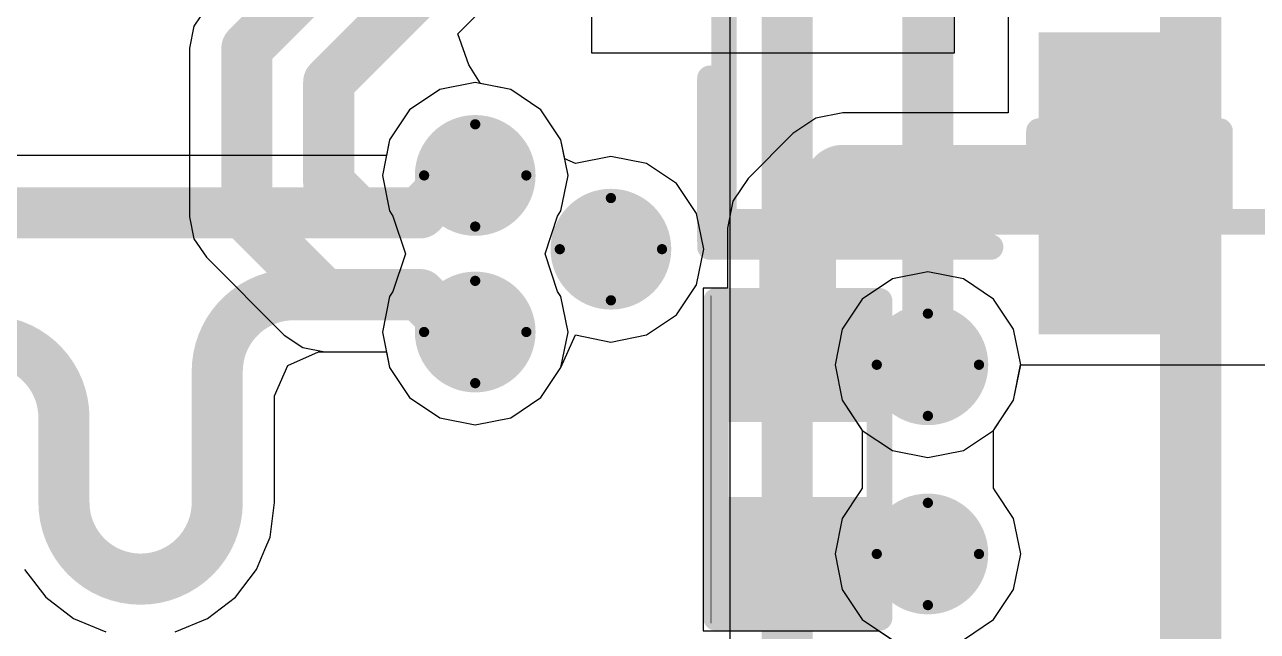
# Model space of a CAD drawing. Header units: millimetres. Extents: x -16 to 330, y -45 to 150.
# Drawn here: x 32.38 to 38.51, y 55.27 to 58.29 of the extents above; entities that cross this region are included whole.
import ezdxf

# ---------------------------------------------------------------- set-up
doc = ezdxf.new("R2010")
doc.units = ezdxf.units.MM
for name, color, linetype in [('BottomLayer', 5, 'Continuous'), ('BottomSolder', 6, 'Continuous'), ('DrillDrawing', 1, 'Continuous'), ('Mechanical13', 56, 'Continuous'), ('MidLayer1', 16, 'Continuous'), ('MidLayer2', 76, 'Continuous'), ('TopLayer', 1, 'Continuous'), ('TopOverlay', 2, 'Continuous'), ('TopPaste', 8, 'Continuous'), ('TopSolder', 216, 'Continuous'), ('ViaHoleLayer', 16, 'Continuous')]:
    doc.layers.add(name, color=color, linetype=linetype)

# ---------------------------------------------------------------- blocks, each defined once
blk = doc.blocks.new('R___0402_1')
at = {"layer": 'TopLayer'}
for points in [[(-0.6985, -0.3175), (-0.6985, 0.3175), (-0.2413, 0.3175), (-0.2413, -0.3175)], [(0.2413, -0.3175), (0.2413, 0.3175), (0.6985, 0.3175), (0.6985, -0.3175)]]:
    blk.add_hatch(color=1, dxfattribs=at).paths.add_polyline_path(points)
at = {"layer": 'TopPaste'}
for points in [[(-0.6985, -0.3175), (-0.6985, 0.3175), (-0.2413, 0.3175), (-0.2413, -0.3175)], [(0.2413, -0.3175), (0.2413, 0.3175), (0.6985, 0.3175), (0.6985, -0.3175)]]:
    blk.add_hatch(color=8, dxfattribs=at).paths.add_polyline_path(points)
at = {"layer": 'TopSolder'}
for points in [[(-0.7535, -0.3725), (-0.7535, 0.3725), (-0.1863, 0.3725), (-0.1863, -0.3725)], [(0.1863, -0.3725), (0.1863, 0.3725), (0.7535, 0.3725), (0.7535, -0.3725)]]:
    blk.add_hatch(color=216, dxfattribs=at).paths.add_polyline_path(points)
at = {"layer": 'TopOverlay'}
for points, const_width in [([(0.7874, 0.4064), (-0.7874, 0.4064)], 0.127), ([(-0.7874, -0.4064), (-0.7874, 0.4064)], 0.127), ([(0.7874, -0.4064), (0.7874, 0.4064)], 0.127), ([(0.7874, -0.4064), (-0.7874, -0.4064)], 0.127), ([(0.8128, -0.4318), (-0.8128, -0.4318)], 0.00323)]:
    blk.add_lwpolyline(points, dxfattribs=dict(at, const_width=const_width))
for points, const_width in [([(-0.8191, 0.4064, 1), (-0.7556, 0.4064, 1)], 0.0635), ([(-0.8191, 0.4064, 1), (-0.7556, 0.4064, 1)], 0.0635), ([(0.7556, 0.4064, 1), (0.8191, 0.4064, 1)], 0.0635), ([(0.7556, 0.4064, 1), (0.8191, 0.4064, 1)], 0.0635), ([(-0.8191, -0.4064, 1), (-0.7556, -0.4064, 1)], 0.0635), ([(-0.8191, -0.4064, 1), (-0.7556, -0.4064, 1)], 0.0635), ([(0.7556, -0.4064, 1), (0.8191, -0.4064, 1)], 0.0635), ([(0.7556, -0.4064, 1), (0.8191, -0.4064, 1)], 0.0635), ([(-0.8136, -0.4318, 1), (-0.812, -0.4318, 1)], 0.00161), ([(0.812, -0.4318, 1), (0.8136, -0.4318, 1)], 0.00161)]:
    blk.add_lwpolyline(points, format="xyb", close=True, dxfattribs=dict(at, const_width=const_width))
blk = doc.blocks.new('41_SMD_M______58')
at = {"layer": 'TopLayer'}
blk.add_hatch(color=1, dxfattribs=at).paths.add_polyline_path([(-7.43, -9.63), (-7.43, -8.13), (-6.53, -8.13), (-6.53, -9.63)])
at = {"layer": 'TopPaste'}
blk.add_hatch(color=8, dxfattribs=at).paths.add_polyline_path([(-7.43, -9.63), (-7.43, -8.13), (-6.53, -8.13), (-6.53, -9.63)])
at = {"layer": 'TopSolder'}
blk.add_hatch(color=216, dxfattribs=at).paths.add_polyline_path([(-7.43, -9.63), (-7.43, -8.13), (-6.53, -8.13), (-6.53, -9.63)])
at = {"layer": 'TopOverlay', "const_width": 0.127}
for points in [[(-9.0638, -9.1714), (-9.0638, -8.3586)], [(-9.0638, -9.1968), (-7.6688, -9.1968)]]:
    blk.add_lwpolyline(points, dxfattribs=at)
at = {"layer": 'TopOverlay', "const_width": 0.0635}
for points in [[(-9.0955, -8.3586, 1), (-9.032, -8.3586, 1)], [(-9.0955, -9.1714, 1), (-9.032, -9.1714, 1)], [(-9.0955, -9.1968, 1), (-9.032, -9.1968, 1)], [(-7.7005, -9.1968, 1), (-7.637, -9.1968, 1)]]:
    blk.add_lwpolyline(points, format="xyb", close=True, dxfattribs=at)

msp = doc.modelspace()

# ---------------------------------------------------------------- hatches: boundary and pattern name
at = {"layer": 'BottomLayer'}
h = msp.add_hatch(color=5, dxfattribs=at)
edge = h.paths.add_edge_path()
edge.add_arc((34.6196, 57.5388), 0.3, 0, 360)
h = msp.add_hatch(color=5, dxfattribs=at)
edge = h.paths.add_edge_path()
edge.add_arc((35.294, 57.1724), 0.3, 0, 360)
h = msp.add_hatch(color=5, dxfattribs=at)
edge = h.paths.add_edge_path()
edge.add_arc((34.6196, 56.761), 0.3, 0, 360)
h = msp.add_hatch(color=5, dxfattribs=at)
edge = h.paths.add_edge_path()
edge.add_arc((36.8694, 56.5983), 0.3, 0, 360)
h = msp.add_hatch(color=5, dxfattribs=at)
edge = h.paths.add_edge_path()
edge.add_arc((36.8694, 55.6585), 0.3, 0, 360)
at = {"layer": 'BottomSolder'}
h = msp.add_hatch(color=6, dxfattribs=at)
edge = h.paths.add_edge_path()
edge.add_arc((34.6196, 57.5388), 0.15, 0, 360)
h = msp.add_hatch(color=6, dxfattribs=at)
edge = h.paths.add_edge_path()
edge.add_arc((35.294, 57.1724), 0.15, 0, 360)
h = msp.add_hatch(color=6, dxfattribs=at)
edge = h.paths.add_edge_path()
edge.add_arc((34.6196, 56.761), 0.15, 0, 360)
h = msp.add_hatch(color=6, dxfattribs=at)
edge = h.paths.add_edge_path()
edge.add_arc((36.8694, 56.5983), 0.15, 0, 360)
h = msp.add_hatch(color=6, dxfattribs=at)
edge = h.paths.add_edge_path()
edge.add_arc((36.8694, 55.6585), 0.15, 0, 360)
at = {"layer": 'MidLayer1'}
h = msp.add_hatch(color=16, dxfattribs=at)
edge = h.paths.add_edge_path()
edge.add_arc((34.6196, 57.5388), 0.3, 0, 360)
h = msp.add_hatch(color=16, dxfattribs=at)
edge = h.paths.add_edge_path()
edge.add_arc((35.294, 57.1724), 0.3, 0, 360)
h = msp.add_hatch(color=16, dxfattribs=at)
edge = h.paths.add_edge_path()
edge.add_arc((34.6196, 56.761), 0.3, 0, 360)
h = msp.add_hatch(color=16, dxfattribs=at)
edge = h.paths.add_edge_path()
edge.add_arc((36.8694, 56.5983), 0.3, 0, 360)
h = msp.add_hatch(color=16, dxfattribs=at)
edge = h.paths.add_edge_path()
edge.add_arc((36.8694, 55.6585), 0.3, 0, 360)
at = {"layer": 'MidLayer2'}
h = msp.add_hatch(color=76, dxfattribs=at)
edge = h.paths.add_edge_path()
edge.add_arc((34.6196, 57.5388), 0.3, 0, 360)
h = msp.add_hatch(color=76, dxfattribs=at)
edge = h.paths.add_edge_path()
edge.add_arc((35.294, 57.1724), 0.3, 0, 360)
h = msp.add_hatch(color=76, dxfattribs=at)
edge = h.paths.add_edge_path()
edge.add_arc((34.6196, 56.761), 0.3, 0, 360)
h = msp.add_hatch(color=76, dxfattribs=at)
edge = h.paths.add_edge_path()
edge.add_arc((36.8694, 56.5983), 0.3, 0, 360)
h = msp.add_hatch(color=76, dxfattribs=at)
edge = h.paths.add_edge_path()
edge.add_arc((36.8694, 55.6585), 0.3, 0, 360)
at = {"layer": 'TopLayer'}
h = msp.add_hatch(color=1, dxfattribs=at)
edge = h.paths.add_edge_path()
edge.add_arc((34.6196, 57.5388), 0.3, 0, 360)
h = msp.add_hatch(color=1, dxfattribs=at)
edge = h.paths.add_edge_path()
edge.add_arc((35.294, 57.1724), 0.3, 0, 360)
h = msp.add_hatch(color=1, dxfattribs=at)
edge = h.paths.add_edge_path()
edge.add_arc((34.6196, 56.761), 0.3, 0, 360)
h = msp.add_hatch(color=1, dxfattribs=at)
edge = h.paths.add_edge_path()
edge.add_arc((36.8694, 56.5983), 0.3, 0, 360)
h = msp.add_hatch(color=1, dxfattribs=at)
edge = h.paths.add_edge_path()
edge.add_arc((36.8694, 55.6585), 0.3, 0, 360)
at = {"layer": 'TopSolder'}
h = msp.add_hatch(color=216, dxfattribs=at)
edge = h.paths.add_edge_path()
edge.add_arc((34.6196, 57.5388), 0.15, 0, 360)
h = msp.add_hatch(color=216, dxfattribs=at)
edge = h.paths.add_edge_path()
edge.add_arc((35.294, 57.1724), 0.15, 0, 360)
h = msp.add_hatch(color=216, dxfattribs=at)
edge = h.paths.add_edge_path()
edge.add_arc((34.6196, 56.761), 0.15, 0, 360)
h = msp.add_hatch(color=216, dxfattribs=at)
edge = h.paths.add_edge_path()
edge.add_arc((36.8694, 56.5983), 0.15, 0, 360)
h = msp.add_hatch(color=216, dxfattribs=at)
edge = h.paths.add_edge_path()
edge.add_arc((36.8694, 55.6585), 0.15, 0, 360)
at = {"layer": 'ViaHoleLayer'}
h = msp.add_hatch(color=16, dxfattribs=at)
edge = h.paths.add_edge_path()
edge.add_arc((34.6196, 57.5388), 0.15, 0, 360)
h = msp.add_hatch(color=16, dxfattribs=at)
edge = h.paths.add_edge_path()
edge.add_arc((35.294, 57.1724), 0.15, 0, 360)
h = msp.add_hatch(color=16, dxfattribs=at)
edge = h.paths.add_edge_path()
edge.add_arc((34.6196, 56.761), 0.15, 0, 360)
h = msp.add_hatch(color=16, dxfattribs=at)
edge = h.paths.add_edge_path()
edge.add_arc((36.8694, 56.5983), 0.15, 0, 360)
h = msp.add_hatch(color=16, dxfattribs=at)
edge = h.paths.add_edge_path()
edge.add_arc((36.8694, 55.6585), 0.15, 0, 360)

# ---------------------------------------------------------------- linework, layer by layer
at = {"layer": 'BottomLayer'}
for p, q in [((35.8847, 58.3782), (35.8847, 54.0512)), ((34.4431, 57.965), (34.2934, 57.865)), ((34.6196, 58.0001), (34.4431, 57.965)), ((34.7961, 57.965), (34.6196, 58.0001)), ((34.9458, 57.865), (34.7961, 57.965)), ((34.2934, 57.865), (34.1935, 57.7153)), ((35.0458, 57.7153), (34.9458, 57.865)), ((34.1935, 57.7153), (34.1781, 57.638)), ((35.0809, 57.5388), (35.0458, 57.7153)), ((34.1781, 57.638), (32.0981, 57.638)), ((35.0458, 57.3623), (35.0809, 57.5388)), ((35.0289, 57.3371), (35.0458, 57.3623)), ((34.9666, 57.1499), (35.0289, 57.3371)), ((35.0289, 56.9627), (34.9666, 57.1499)), ((35.0458, 56.9375), (35.0289, 56.9627)), ((35.0809, 56.761), (35.0458, 56.9375)), ((35.0458, 56.5845), (35.0809, 56.761)), ((33.6891, 56.5951), (33.8405, 56.6618)), ((33.8405, 56.6618), (34.1781, 56.6618)), ((34.1781, 56.6618), (34.1935, 56.5845)), ((33.6224, 56.4438), (33.6891, 56.5951)), ((34.1935, 56.5845), (34.2934, 56.4349)), ((34.9458, 56.4349), (35.0458, 56.5845)), ((33.6224, 55.9144), (33.6224, 56.4438)), ((34.2934, 56.4349), (34.4431, 56.3349)), ((34.7961, 56.3349), (34.9458, 56.4349)), ((34.4431, 56.3349), (34.6196, 56.2998)), ((34.6196, 56.2998), (34.7961, 56.3349)), ((33.5999, 55.742), (33.6226, 55.9144)), ((33.6226, 55.9144), (33.6224, 55.9144)), ((33.5744, 55.6803), (33.5999, 55.742)), ((33.5334, 55.5813), (33.5743, 55.6802)), ((33.5743, 55.6802), (33.5744, 55.6803)), ((33.5743, 55.6802), (33.5743, 55.6802)), ((33.5743, 55.6802), (33.5743, 55.6802)), ((33.5744, 55.6803), (33.5744, 55.6803)), ((32.3797, 55.5813), (32.4855, 55.4434)), ((33.4275, 55.4434), (33.5334, 55.5813)), ((32.4855, 55.4434), (32.6235, 55.3375)), ((33.2896, 55.3375), (33.4275, 55.4434)), ((32.6235, 55.3375), (32.7841, 55.271)), ((33.1289, 55.271), (33.2896, 55.3375))]:
    msp.add_line(p, q, dxfattribs=at)
for points, const_width in [([(36.8694, 56.5983), (36.8694, 61.3296)], 0.254), ([(38.1747, 54.0019), (38.1747, 59.8)], 0.3048), ([(36.1696, 54.0512), (36.1696, 58.4962)], 0.254), ([(32.098, 57.3531), (34.3472, 57.3531)], 0.254), ([(34.3472, 57.3531), (34.3599, 57.3658)], 0.254), ([(33.7185, 56.9467), (34.3472, 56.9467)], 0.254), ([(34.3472, 56.9467), (34.3599, 56.934)], 0.254), ([(33.3375, 55.9144), (33.3375, 56.5657)], 0.254), ([(32.5755, 55.9144), (32.5755, 56.336)], 0.254)]:
    msp.add_lwpolyline(points, dxfattribs=dict(at, const_width=const_width))
at = {"layer": 'BottomLayer', "const_width": 0.127}
for points in [[(34.2837, 57.3531, 1), (34.4107, 57.3531, 1)], [(34.2837, 57.3531, 1), (34.4107, 57.3531, 1)], [(34.2964, 57.3658, 1), (34.4234, 57.3658, 1)], [(33.655, 56.9467, 1), (33.782, 56.9467, 1)], [(33.655, 56.9467, 1), (33.782, 56.9467, 1)], [(34.2837, 56.9467, 1), (34.4107, 56.9467, 1)], [(34.2837, 56.9467, 1), (34.4107, 56.9467, 1)], [(34.2964, 56.934, 1), (34.4234, 56.934, 1)], [(33.274, 56.5657, 1), (33.401, 56.5657, 1)], [(33.274, 56.5657, 1), (33.401, 56.5657, 1)], [(36.8059, 56.5983, 1), (36.9329, 56.5983, 1)], [(32.512, 56.336, 1), (32.639, 56.336, 1)], [(32.512, 56.336, 1), (32.639, 56.336, 1)], [(32.512, 55.9144, 1), (32.639, 55.9144, 1)], [(32.512, 55.9144, 1), (32.639, 55.9144, 1)], [(33.274, 55.9144, 1), (33.401, 55.9144, 1)], [(33.274, 55.9144, 1), (33.401, 55.9144, 1)]]:
    msp.add_lwpolyline(points, format="xyb", close=True, dxfattribs=at)
at = {"layer": 'BottomLayer', "const_width": 0.254}
for points in [[(33.3375, 56.5657, -0.414214), (33.7185, 56.9467)], [(31.9251, 56.6054, -0.668179), (32.5755, 56.336)], [(33.3375, 55.9144, -1), (32.5755, 55.9144)]]:
    msp.add_lwpolyline(points, format="xyb", dxfattribs=at)
at = {"layer": 'DrillDrawing', "const_width": 0.0508}
for points in [[(34.3656, 57.5388), (34.6196, 57.7928)], [(34.6196, 57.7928), (34.8736, 57.5388)], [(34.3656, 57.5388), (34.6196, 57.2848)], [(34.6196, 57.2848), (34.8736, 57.5388)], [(35.04, 57.1724), (35.294, 57.4264)], [(35.294, 57.4264), (35.548, 57.1724)], [(35.04, 57.1724), (35.294, 56.9184)], [(35.294, 56.9184), (35.548, 57.1724)], [(34.3656, 56.761), (34.6196, 57.015)], [(34.6196, 57.015), (34.8736, 56.761)], [(36.6154, 56.5983), (36.8694, 56.8523)], [(36.8694, 56.8523), (37.1234, 56.5983)], [(34.3656, 56.761), (34.6196, 56.507)], [(34.6196, 56.507), (34.8736, 56.761)], [(36.6154, 56.5983), (36.8694, 56.3443)], [(36.8694, 56.3443), (37.1234, 56.5983)], [(36.6154, 55.6585), (36.8694, 55.9125)], [(36.8694, 55.9125), (37.1234, 55.6585)], [(36.6154, 55.6585), (36.8694, 55.4045)], [(36.8694, 55.4045), (37.1234, 55.6585)]]:
    msp.add_lwpolyline(points, dxfattribs=at)
at = {"layer": 'DrillDrawing', "const_width": 0.0254}
for points in [[(34.6069, 57.7928, 1), (34.6323, 57.7928, 1)], [(34.6069, 57.7928, 1), (34.6323, 57.7928, 1)], [(34.3529, 57.5388, 1), (34.3783, 57.5388, 1)], [(34.3529, 57.5388, 1), (34.3783, 57.5388, 1)], [(34.8609, 57.5388, 1), (34.8863, 57.5388, 1)], [(34.8609, 57.5388, 1), (34.8863, 57.5388, 1)], [(35.2813, 57.4264, 1), (35.3067, 57.4264, 1)], [(35.2813, 57.4264, 1), (35.3067, 57.4264, 1)], [(34.6069, 57.2848, 1), (34.6323, 57.2848, 1)], [(34.6069, 57.2848, 1), (34.6323, 57.2848, 1)], [(35.0273, 57.1724, 1), (35.0527, 57.1724, 1)], [(35.0273, 57.1724, 1), (35.0527, 57.1724, 1)], [(35.5353, 57.1724, 1), (35.5607, 57.1724, 1)], [(35.5353, 57.1724, 1), (35.5607, 57.1724, 1)], [(34.6069, 57.015, 1), (34.6323, 57.015, 1)], [(34.6069, 57.015, 1), (34.6323, 57.015, 1)], [(35.2813, 56.9184, 1), (35.3067, 56.9184, 1)], [(35.2813, 56.9184, 1), (35.3067, 56.9184, 1)], [(36.8567, 56.8523, 1), (36.8821, 56.8523, 1)], [(36.8567, 56.8523, 1), (36.8821, 56.8523, 1)], [(34.3529, 56.761, 1), (34.3783, 56.761, 1)], [(34.3529, 56.761, 1), (34.3783, 56.761, 1)], [(34.8609, 56.761, 1), (34.8863, 56.761, 1)], [(34.8609, 56.761, 1), (34.8863, 56.761, 1)], [(36.6027, 56.5983, 1), (36.6281, 56.5983, 1)], [(36.6027, 56.5983, 1), (36.6281, 56.5983, 1)], [(37.1107, 56.5983, 1), (37.1361, 56.5983, 1)], [(37.1107, 56.5983, 1), (37.1361, 56.5983, 1)], [(34.6069, 56.507, 1), (34.6323, 56.507, 1)], [(34.6069, 56.507, 1), (34.6323, 56.507, 1)], [(36.8567, 56.3443, 1), (36.8821, 56.3443, 1)], [(36.8567, 56.3443, 1), (36.8821, 56.3443, 1)], [(36.8567, 55.9125, 1), (36.8821, 55.9125, 1)], [(36.8567, 55.9125, 1), (36.8821, 55.9125, 1)], [(36.6027, 55.6585, 1), (36.6281, 55.6585, 1)], [(36.6027, 55.6585, 1), (36.6281, 55.6585, 1)], [(37.1107, 55.6585, 1), (37.1361, 55.6585, 1)], [(37.1107, 55.6585, 1), (37.1361, 55.6585, 1)], [(36.8567, 55.4045, 1), (36.8821, 55.4045, 1)], [(36.8567, 55.4045, 1), (36.8821, 55.4045, 1)]]:
    msp.add_lwpolyline(points, format="xyb", close=True, dxfattribs=at)
at = {"layer": 'Mechanical13', "const_width": 0.127}
for points in [[(35.8562, 57.3088), (35.8562, 65.2535)], [(35.8562, 57.3088), (35.8562, 65.2535)], [(35.8562, 57.3088), (35.8562, 58.3588)], [(37.4212, 57.7588), (38.3212, 57.7588)], [(37.4212, 57.3088), (37.4212, 57.7588)], [(38.3212, 57.3088), (38.3212, 57.7588)], [(35.8562, 57.3088), (39.8286, 57.3088)], [(35.8562, 57.3088), (39.8286, 57.3088)], [(35.8562, 57.3088), (37.4212, 57.3088)], [(37.4212, 57.3088), (37.5962, 57.3088)], [(38.1462, 57.3088), (38.3212, 57.3088)], [(38.3213, 57.3088), (38.6912, 57.3088)]]:
    msp.add_lwpolyline(points, dxfattribs=at)
at = {"layer": 'Mechanical13'}
for points, const_width in [([(37.3895, 57.7588, 1), (37.453, 57.7588, 1)], 0.0635), ([(37.3895, 57.7588, 1), (37.453, 57.7588, 1)], 0.0635), ([(38.2895, 57.7588, 1), (38.353, 57.7588, 1)], 0.0635), ([(38.2895, 57.7588, 1), (38.353, 57.7588, 1)], 0.0635), ([(35.8594, 57.3088, 1), (35.8531, 57.3088, 1)], 0.127), ([(35.8594, 57.3088, 1), (35.8531, 57.3088, 1)], 0.127), ([(35.8213, 57.3088, 1), (35.8848, 57.3088, 1)], 0.0635), ([(35.8213, 57.3088, 1), (35.8848, 57.3088, 1)], 0.0635), ([(35.8245, 57.3088, 1), (35.888, 57.3088, 1)], 0.0635), ([(35.8245, 57.3088, 1), (35.888, 57.3088, 1)], 0.0635), ([(35.8245, 57.3088, 1), (35.888, 57.3088, 1)], 0.0635), ([(35.8245, 57.3088, 1), (35.888, 57.3088, 1)], 0.0635), ([(35.8245, 57.3088, 1), (35.888, 57.3088, 1)], 0.0635), ([(35.8245, 57.3088, 1), (35.888, 57.3088, 1)], 0.0635), ([(35.8277, 57.3088, 1), (35.8912, 57.3088, 1)], 0.0635), ([(35.8277, 57.3088, 1), (35.8912, 57.3088, 1)], 0.0635), ([(37.3895, 57.3088, 1), (37.453, 57.3088, 1)], 0.0635), ([(37.3895, 57.3088, 1), (37.453, 57.3088, 1)], 0.0635), ([(37.3894, 57.3088, 1), (37.4529, 57.3088, 1)], 0.0635), ([(37.5445, 57.3088, 1), (37.608, 57.3088, 1)], 0.0635), ([(37.5645, 57.3088, 1), (37.628, 57.3088, 1)], 0.0635), ([(37.5645, 57.3088, 1), (37.628, 57.3088, 1)], 0.0635), ([(38.1145, 57.3088, 1), (38.178, 57.3088, 1)], 0.0635), ([(38.1145, 57.3088, 1), (38.178, 57.3088, 1)], 0.0635), ([(38.1345, 57.3088, 1), (38.198, 57.3088, 1)], 0.0635), ([(38.2895, 57.3088, 1), (38.353, 57.3088, 1)], 0.0635), ([(38.2895, 57.3088, 1), (38.353, 57.3088, 1)], 0.0635), ([(38.2895, 57.3088, 1), (38.353, 57.3088, 1)], 0.0635)]:
    msp.add_lwpolyline(points, format="xyb", close=True, dxfattribs=dict(at, const_width=const_width))
at = {"layer": 'Mechanical13', "const_width": 0.127}
for points in [[(37.5762, 57.3088, -1), (38.1662, 57.3088)], [(37.5962, 57.3088, -1), (38.1462, 57.3088)]]:
    msp.add_lwpolyline(points, format="xyb", dxfattribs=at)
at = {"layer": 'MidLayer1'}
for p, q in [((34.4431, 57.965), (34.2934, 57.865)), ((34.6196, 58.0001), (34.4431, 57.965)), ((34.7961, 57.965), (34.6196, 58.0001)), ((34.9458, 57.865), (34.7961, 57.965)), ((34.2934, 57.865), (34.1935, 57.7153)), ((35.0458, 57.7153), (34.9458, 57.865)), ((34.1935, 57.7153), (34.1583, 57.5388)), ((35.0646, 57.6204), (35.0458, 57.7153)), ((35.1175, 57.5985), (35.0646, 57.6204)), ((35.294, 57.6336), (35.1175, 57.5985)), ((35.4705, 57.5985), (35.294, 57.6336)), ((35.6201, 57.4985), (35.4705, 57.5985)), ((34.1583, 57.5388), (34.1935, 57.3623)), ((35.7201, 57.3489), (35.6201, 57.4985)), ((34.1935, 57.3623), (34.2103, 57.3371)), ((35.7552, 57.1724), (35.7201, 57.3489)), ((34.2103, 57.3371), (34.2726, 57.1499)), ((35.7201, 56.9958), (35.7552, 57.1724)), ((34.2726, 57.1499), (34.2103, 56.9627)), ((36.8694, 57.0596), (36.6929, 57.0245)), ((37.0459, 57.0245), (36.8694, 57.0596)), ((35.6201, 56.8462), (35.7201, 56.9958)), ((36.6929, 57.0245), (36.5432, 56.9245)), ((37.1955, 56.9245), (37.0459, 57.0245)), ((34.1935, 56.9375), (34.1583, 56.761)), ((34.2103, 56.9627), (34.1935, 56.9375)), ((36.5432, 56.9245), (36.4432, 56.7748)), ((37.2955, 56.7748), (37.1955, 56.9245)), ((35.4705, 56.7462), (35.6201, 56.8462)), ((34.1583, 56.761), (34.1935, 56.5845)), ((35.0458, 56.5845), (35.1175, 56.7462)), ((35.1175, 56.7462), (35.294, 56.7111)), ((35.294, 56.7111), (35.4705, 56.7462)), ((36.4432, 56.7748), (36.4081, 56.5983)), ((37.3306, 56.5983), (37.2955, 56.7748)), ((34.1935, 56.5845), (34.2934, 56.4349)), ((34.9458, 56.4349), (35.0458, 56.5845)), ((36.4081, 56.5983), (36.4432, 56.4218)), ((37.2955, 56.4218), (37.3306, 56.5983)), ((34.2934, 56.4349), (34.4431, 56.3349)), ((34.7961, 56.3349), (34.9458, 56.4349)), ((36.4432, 56.4218), (36.5432, 56.2722)), ((37.1955, 56.2722), (37.2955, 56.4218)), ((34.4431, 56.3349), (34.6196, 56.2998)), ((34.6196, 56.2998), (34.7961, 56.3349)), ((36.5432, 56.2722), (36.6929, 56.1722)), ((37.0459, 56.1722), (37.1955, 56.2722)), ((36.6929, 56.1722), (36.8694, 56.1371)), ((36.8694, 56.1371), (37.0459, 56.1722))]:
    msp.add_line(p, q, dxfattribs=at)
at = {"layer": 'MidLayer2'}
for p, q in [((34.4431, 57.965), (34.2934, 57.865)), ((34.6196, 58.0001), (34.4431, 57.965)), ((34.7961, 57.965), (34.6196, 58.0001)), ((34.9458, 57.865), (34.7961, 57.965)), ((34.2934, 57.865), (34.1935, 57.7153)), ((35.0458, 57.7153), (34.9458, 57.865)), ((34.1935, 57.7153), (34.1583, 57.5388)), ((35.0809, 57.5388), (35.0458, 57.7153)), ((34.1583, 57.5388), (34.1935, 57.3623)), ((35.0458, 57.3623), (35.0809, 57.5388)), ((34.1935, 57.3623), (34.2103, 57.3371)), ((35.0289, 57.3371), (35.0458, 57.3623)), ((34.2103, 57.3371), (34.2726, 57.1499)), ((34.9666, 57.1499), (35.0289, 57.3371)), ((34.2726, 57.1499), (34.2103, 56.9627)), ((35.0289, 56.9627), (34.9666, 57.1499)), ((36.8694, 57.0596), (36.6929, 57.0245)), ((37.0459, 57.0245), (36.8694, 57.0596)), ((36.6929, 57.0245), (36.5432, 56.9245)), ((37.1955, 56.9245), (37.0459, 57.0245)), ((34.1935, 56.9375), (34.1583, 56.761)), ((34.2103, 56.9627), (34.1935, 56.9375)), ((35.0458, 56.9375), (35.0289, 56.9627)), ((35.0809, 56.761), (35.0458, 56.9375)), ((36.5432, 56.9245), (36.4432, 56.7748)), ((37.2955, 56.7748), (37.1955, 56.9245)), ((34.1583, 56.761), (34.1935, 56.5845)), ((35.0458, 56.5845), (35.0809, 56.761)), ((36.4432, 56.7748), (36.4081, 56.5983)), ((37.3306, 56.5983), (37.2955, 56.7748)), ((34.1935, 56.5845), (34.2934, 56.4349)), ((34.9458, 56.4349), (35.0458, 56.5845)), ((36.4081, 56.5983), (36.4432, 56.4218)), ((37.2955, 56.4218), (37.3306, 56.5983)), ((34.2934, 56.4349), (34.4431, 56.3349)), ((34.7961, 56.3349), (34.9458, 56.4349)), ((36.4432, 56.4218), (36.5349, 56.2846)), ((37.2039, 56.2846), (37.2955, 56.4218)), ((34.4431, 56.3349), (34.6196, 56.2998)), ((34.6196, 56.2998), (34.7961, 56.3349)), ((36.5349, 56.2846), (36.5432, 56.2722)), ((36.5432, 56.2722), (36.5432, 55.9847)), ((37.1955, 56.2722), (37.2039, 56.2846)), ((37.1956, 55.9847), (37.1955, 56.2722)), ((36.5349, 55.9722), (36.4432, 55.835)), ((36.5432, 55.9847), (36.5349, 55.9722)), ((37.2039, 55.9722), (37.1956, 55.9847)), ((37.2955, 55.835), (37.2039, 55.9722)), ((36.4432, 55.835), (36.4081, 55.6585)), ((37.3306, 55.6585), (37.2955, 55.835)), ((36.4081, 55.6585), (36.4432, 55.482)), ((37.2955, 55.482), (37.3306, 55.6585)), ((36.4432, 55.482), (36.5432, 55.3324)), ((37.1955, 55.3324), (37.2955, 55.482)), ((36.5432, 55.3324), (36.6929, 55.2324)), ((37.0459, 55.2324), (37.1955, 55.3324))]:
    msp.add_line(p, q, dxfattribs=at)
at = {"layer": 'TopLayer'}
for p, q in [((37.0024, 58.1476), (37.0024, 59.3524)), ((34.5336, 58.2419), (34.9436, 58.6519)), ((35.1976, 58.5467), (35.1976, 58.1476)), ((37.2676, 58.4024), (37.2676, 57.8496)), ((33.2836, 58.3724), (33.2218, 58.28)), ((33.2218, 58.28), (33.2001, 58.171)), ((34.5881, 58.0886), (34.5336, 58.2419)), ((33.2001, 58.171), (33.2001, 58.1709)), ((33.2001, 58.1709), (33.2001, 57.3336)), ((35.1976, 58.1476), (37.0024, 58.1476)), ((34.6458, 57.9949), (34.5881, 58.0886)), ((34.7961, 57.965), (34.6458, 57.9949)), ((34.9458, 57.865), (34.7961, 57.965)), ((35.0458, 57.7153), (34.9458, 57.865)), ((36.4461, 57.8496), (36.3123, 57.823)), ((37.2676, 57.8496), (36.4461, 57.8496)), ((36.3123, 57.823), (36.1989, 57.7472)), ((35.0809, 57.5388), (35.0458, 57.7153)), ((36.1989, 57.7472), (35.9757, 57.524)), ((35.0458, 57.3623), (35.0809, 57.5388)), ((35.9757, 57.524), (35.8999, 57.4106)), ((35.8999, 57.4106), (35.8733, 57.2768)), ((35.0289, 57.3371), (35.0458, 57.3623)), ((33.2001, 57.3336), (33.2001, 57.3336)), ((33.2001, 57.3336), (33.2218, 57.2245)), ((34.9666, 57.1499), (35.0289, 57.3371)), ((33.2218, 57.2245), (33.2836, 57.1321)), ((35.8733, 57.2768), (35.8733, 56.9793)), ((33.2836, 57.1321), (33.6704, 56.7453)), ((35.0289, 56.9627), (34.9666, 57.1499)), ((35.8733, 56.9793), (35.753, 56.9793)), ((35.753, 56.9793), (35.753, 56.2935)), ((35.0458, 56.9375), (35.0289, 56.9627)), ((35.0809, 56.761), (35.0458, 56.9375)), ((33.6704, 56.7453), (33.6704, 56.7453)), ((33.6704, 56.7453), (33.7629, 56.6835)), ((35.0458, 56.5845), (35.0809, 56.761)), ((33.7629, 56.6835), (33.8719, 56.6618)), ((33.8719, 56.6618), (33.8719, 56.6618)), ((33.8719, 56.6618), (34.1781, 56.6618)), ((34.1781, 56.6618), (34.1935, 56.5845)), ((34.1935, 56.5845), (34.2934, 56.4349)), ((34.9458, 56.4349), (35.0458, 56.5845)), ((37.2955, 56.4218), (37.3305, 56.5976)), ((37.3305, 56.5976), (38.2836, 56.5976)), ((38.2836, 56.5976), (38.4724, 56.5976)), ((38.4724, 56.5976), (38.7264, 56.5976)), ((34.2934, 56.4349), (34.4431, 56.3349)), ((34.7961, 56.3349), (34.9458, 56.4349)), ((37.2039, 56.2846), (37.2955, 56.4218)), ((34.4431, 56.3349), (34.6196, 56.2998)), ((34.6196, 56.2998), (34.7961, 56.3349)), ((35.753, 56.2935), (35.753, 56.0395)), ((37.1955, 56.2722), (37.2039, 56.2846)), ((37.1956, 55.9847), (37.1955, 56.2722)), ((35.753, 56.0395), (35.753, 55.9633)), ((35.753, 55.9633), (35.753, 55.2775)), ((37.2039, 55.9722), (37.1956, 55.9847)), ((37.2955, 55.835), (37.2039, 55.9722)), ((37.3306, 55.6585), (37.2955, 55.835)), ((37.2955, 55.482), (37.3306, 55.6585)), ((37.1955, 55.3324), (37.2955, 55.482)), ((37.0459, 55.2324), (37.1955, 55.3324)), ((35.753, 55.2775), (36.6253, 55.2775)), ((36.6253, 55.2775), (36.6929, 55.2324))]:
    msp.add_line(p, q, dxfattribs=at)
for points, const_width in [([(33.485, 58.171), (34.9023, 59.5882)], 0.254), ([(33.8914, 58.0026), (35.0706, 59.1818)], 0.254), ([(33.485, 57.3336), (33.485, 58.171)], 0.254), ([(33.8914, 57.5019), (33.8914, 58.0026)], 0.254), ([(34.3403, 57.3531), (34.526, 57.5388)], 0.254), ([(34.526, 57.5388), (34.6196, 57.5388)], 0.254), ([(36.2229, 57.2768), (36.4461, 57.5)], 0.381), ([(36.4461, 57.5), (37.87, 57.5)], 0.381), ([(33.8914, 57.5019), (34.0402, 57.3531)], 0.254), ([(34.0402, 57.3531), (34.3403, 57.3531)], 0.254), ([(36.2229, 56.5983), (36.2229, 57.2768)], 0.381), ([(33.485, 57.3336), (33.8719, 56.9467)], 0.254), ([(33.8719, 56.9467), (34.3403, 56.9467)], 0.254), ([(34.3403, 56.9467), (34.526, 56.761)], 0.254), ([(34.526, 56.761), (34.6196, 56.761)], 0.254), ([(36.2229, 56.5983), (36.8694, 56.5983)], 0.381), ([(36.2229, 55.6585), (36.8694, 55.6585)], 0.3)]:
    msp.add_lwpolyline(points, dxfattribs=dict(at, const_width=const_width))
for points, const_width in [([(33.4215, 58.171, 1), (33.5485, 58.171, 1)], 0.127), ([(33.4215, 58.171, 1), (33.5485, 58.171, 1)], 0.127), ([(33.8279, 58.0026, 1), (33.9549, 58.0026, 1)], 0.127), ([(33.8279, 58.0026, 1), (33.9549, 58.0026, 1)], 0.127), ([(34.4625, 57.5388, 1), (34.5895, 57.5388, 1)], 0.127), ([(34.4625, 57.5388, 1), (34.5895, 57.5388, 1)], 0.127), ([(34.5561, 57.5388, 1), (34.6831, 57.5388, 1)], 0.127), ([(36.3509, 57.5, 1), (36.5414, 57.5, 1)], 0.1905), ([(36.3509, 57.5, 1), (36.5414, 57.5, 1)], 0.1905), ([(37.7748, 57.5, 1), (37.9653, 57.5, 1)], 0.1905), ([(33.8279, 57.5019, 1), (33.9549, 57.5019, 1)], 0.127), ([(33.8279, 57.5019, 1), (33.9549, 57.5019, 1)], 0.127), ([(33.9767, 57.3531, 1), (34.1037, 57.3531, 1)], 0.127), ([(33.9767, 57.3531, 1), (34.1037, 57.3531, 1)], 0.127), ([(34.2768, 57.3531, 1), (34.4038, 57.3531, 1)], 0.127), ([(34.2768, 57.3531, 1), (34.4038, 57.3531, 1)], 0.127), ([(36.1277, 57.2768, 1), (36.3182, 57.2768, 1)], 0.1905), ([(36.1277, 57.2768, 1), (36.3182, 57.2768, 1)], 0.1905), ([(33.4215, 57.3336, 1), (33.5485, 57.3336, 1)], 0.127), ([(33.4215, 57.3336, 1), (33.5485, 57.3336, 1)], 0.127), ([(33.8084, 56.9467, 1), (33.9354, 56.9467, 1)], 0.127), ([(33.8084, 56.9467, 1), (33.9354, 56.9467, 1)], 0.127), ([(34.2768, 56.9467, 1), (34.4038, 56.9467, 1)], 0.127), ([(34.2768, 56.9467, 1), (34.4038, 56.9467, 1)], 0.127), ([(34.4625, 56.761, 1), (34.5895, 56.761, 1)], 0.127), ([(34.4625, 56.761, 1), (34.5895, 56.761, 1)], 0.127), ([(34.5561, 56.761, 1), (34.6831, 56.761, 1)], 0.127), ([(36.1277, 56.5983, 1), (36.3182, 56.5983, 1)], 0.1905), ([(36.1277, 56.5983, 1), (36.3182, 56.5983, 1)], 0.1905), ([(36.7741, 56.5983, 1), (36.9646, 56.5983, 1)], 0.1905), ([(36.1479, 55.6585, 1), (36.2979, 55.6585, 1)], 0.15), ([(36.7944, 55.6585, 1), (36.9444, 55.6585, 1)], 0.15)]:
    msp.add_lwpolyline(points, format="xyb", close=True, dxfattribs=dict(at, const_width=const_width))

# ---------------------------------------------------------------- block references
msp.add_blockref('41_SMD_M______58', (44.85, 66.38))
at = {"rotation": 270}
msp.add_blockref('R___0402_1', (36.2229, 56.1284), dxfattribs=at)

doc.saveas('drawing.dxf')
